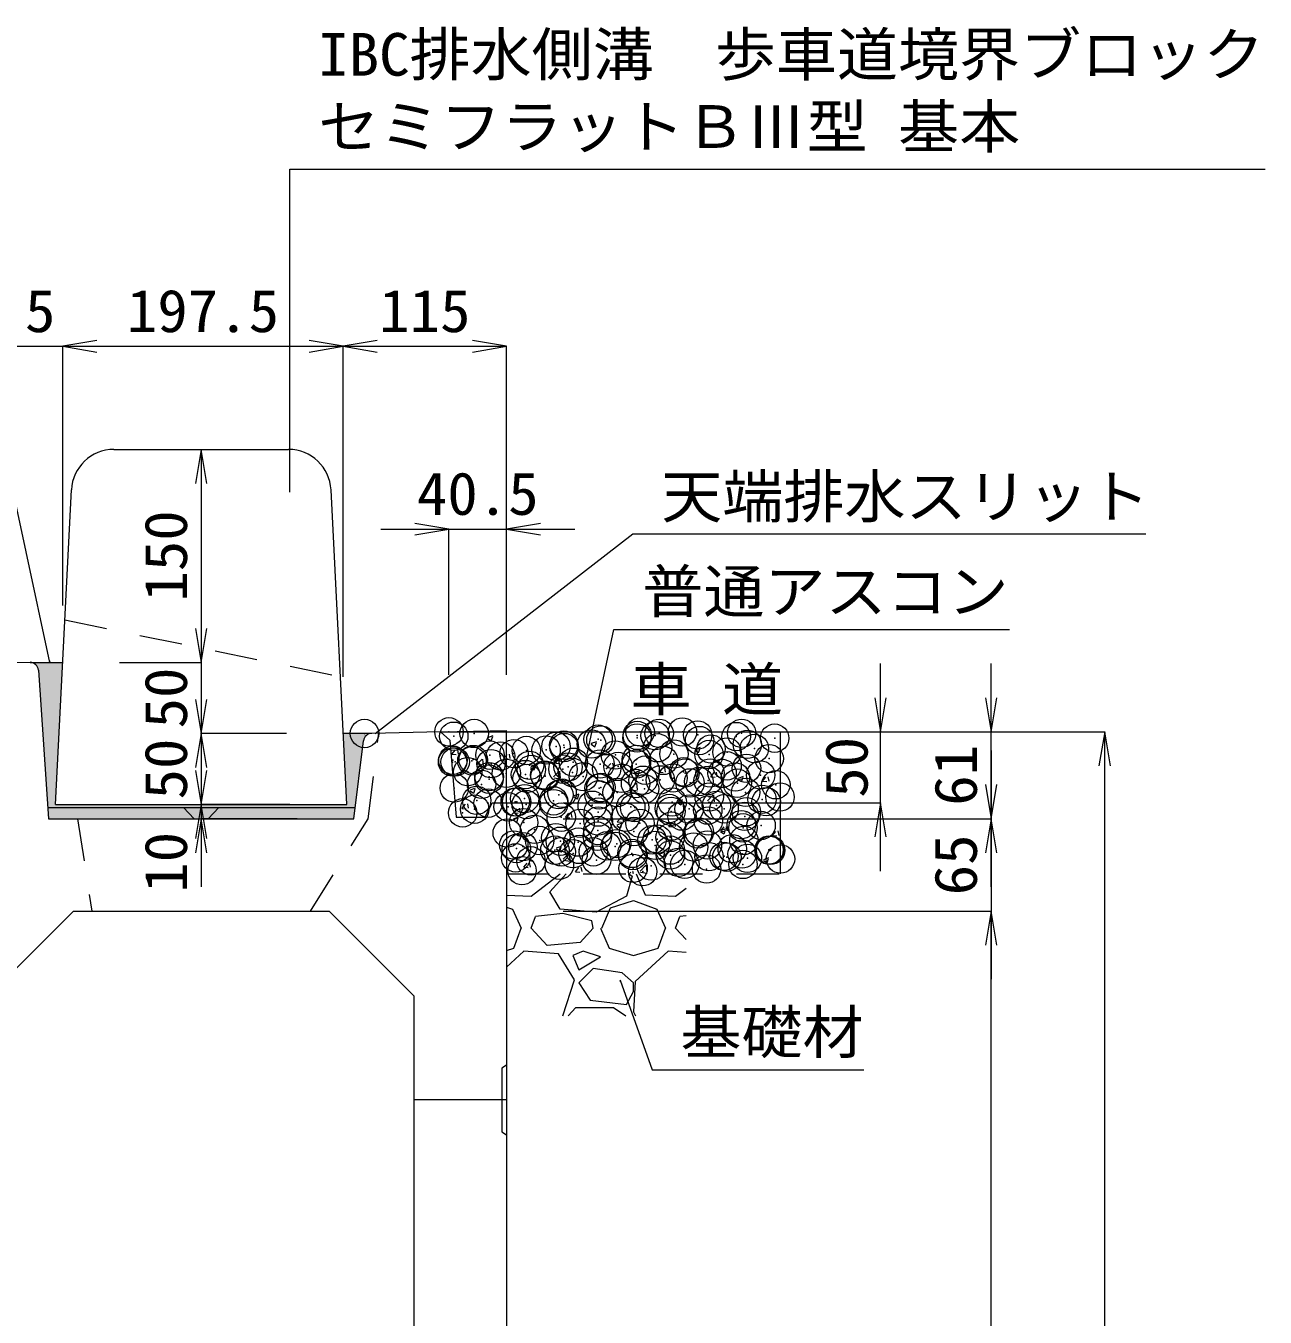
# Model space of a CAD drawing. Units: millimetres at full size. Extents: x 164402 to 209100, y 872507 to 885397.
# Drawn here: x 176153 to 177025, y 882536 to 883445 of the extents above; entities that cross this region are included whole.
import ezdxf
from ezdxf.enums import TextEntityAlignment as Align

# ---------------------------------------------------------------- set-up
doc = ezdxf.new("R2010")
doc.units = ezdxf.units.MM
doc.header["$LTSCALE"] = 40
doc.header["$PDMODE"] = 32
doc.header["$PDSIZE"] = 20
doc.linetypes.add('USER1', pattern=[1.35, 0.75, -0.6])
for name, color, linetype, lineweight in [('0_2', 7, 'Continuous', 13), ('ハッチング', 7, 'Continuous', 5), ('作業エリア', 11, 'Continuous', 13), ('寸法線', 7, 'Continuous', 13), ('排水孔', 7, 'USER1', 9), ('本体', 2, 'Continuous', 13), ('補助線', 8, 'Continuous', 13)]:
    doc.layers.add(name, color=color, linetype=linetype, lineweight=lineweight)
doc.styles.add('ＭＳ 明朝', font='')
doc.styles.get('ＭＳ 明朝').set_extended_font_data('MS Mincho')

# ---------------------------------------------------------------- blocks, each defined once
blk = doc.blocks.new('open_arrow')
at = {"color": 0, "linetype": 'Continuous', "lineweight": -2}
blk.add_lwpolyline([(7.5, 1.25), (0, 0), (7.5, -1.25)], dxfattribs=at)
blk = doc.blocks.new('filled_arrow')
at = {"color": 0, "linetype": 'Continuous', "lineweight": -2}
blk.add_solid([(7.5, 1.25), (0, 0), (7.5, -1.25)], dxfattribs=at)

msp = doc.modelspace()

# ---------------------------------------------------------------- hatches: boundary and pattern name
at = {"layer": 'ハッチング'}
msp.add_hatch(color=8, dxfattribs=at).paths.add_polyline_path([(176383.74, 882887.29), (176390.6, 882942.13, -0.37254), (176396.43, 882947.39), (176391.24, 882947.29), (176376.24, 882947.29), (176378.74, 882897.29), (176173.74, 882897.29), (176178.74, 882997.29), (176161.24, 882997.29), (176155.75, 882997.39, -0.38865), (176161.62, 882991.8), (176168.74, 882887.29)])

# ---------------------------------------------------------------- linework, layer by layer
at = {"layer": '0_2'}
for p, q in [((176155.75, 882997.39), (176161.24, 882997.29)), ((176161.24, 882997.29), (176178.74, 882997.29)), ((176391.24, 882947.29), (176376.24, 882947.29)), ((176396.43, 882947.39), (176391.24, 882947.29)), ((176444.74, 882948.36), (176450.75, 882948.48)), ((176450.74, 882948.48), (176720.74, 882948.48))]:
    msp.add_line(p, q, dxfattribs=at)
at = {"layer": '0_2', "linetype": 'USER1', "lineweight": 5}
for p, q in [((176491.24, 882898.48), (176684.24, 882898.48)), ((176491.24, 882848.48), (176684.24, 882848.48))]:
    msp.add_line(p, q, dxfattribs=at)
at = {"layer": 'ハッチング'}
for p, q in [((176478.18, 882944.44), (176481.74, 882945.8)), ((176480.49, 882942.06), (176481.52, 882945.13)), ((176682.01, 882948.48), (176684.24, 882948.13)), ((176452.84, 882932.82), (176455.29, 882935.73)), ((176457.49, 882932.83), (176456.9, 882936.02)), ((176477.89, 882943.79), (176480.42, 882942.09)), ((176550.9, 882939.72), (176553.42, 882938.02)), ((176551.19, 882940.37), (176554.74, 882941.73)), ((176553.5, 882937.99), (176554.53, 882941.06)), ((176623.9, 882935.66), (176626.43, 882933.95)), ((176624.19, 882936.3), (176627.75, 882937.66)), ((176626.5, 882933.93), (176627.53, 882937)), ((176452.84, 882932.8), (176455.88, 882932.54)), ((176470.2, 882925.11), (176474.15, 882929.23)), ((176475.15, 882924.45), (176474.59, 882929.28)), ((176489.28, 882929.63), (176491.73, 882932.55)), ((176489.28, 882929.61), (176492.32, 882929.35)), ((176493.93, 882929.64), (176493.34, 882932.83)), ((176525.72, 882926.44), (176528.17, 882929.36)), ((176525.72, 882926.43), (176528.75, 882926.16)), ((176530.37, 882926.46), (176529.78, 882929.64)), ((176562.16, 882923.25), (176564.6, 882926.17)), ((176566.8, 882923.27), (176566.21, 882926.45)), ((176470.52, 882924.43), (176475.04, 882923.73)), ((176508.21, 882923.34), (176510.74, 882921.64)), ((176508.5, 882923.98), (176512.06, 882925.35)), ((176510.81, 882921.61), (176511.84, 882924.68)), ((176524.41, 882916.7), (176528.37, 882920.82)), ((176529.36, 882916.05), (176528.8, 882920.87)), ((176562.15, 882923.24), (176565.19, 882922.97)), ((176581.22, 882919.27), (176583.75, 882917.57)), ((176581.51, 882919.91), (176585.07, 882921.28)), ((176583.82, 882917.54), (176584.85, 882920.61)), ((176598.59, 882920.06), (176601.04, 882922.98)), ((176598.59, 882920.05), (176601.63, 882919.78)), ((176603.24, 882920.08), (176602.65, 882923.27)), ((176635.03, 882916.88), (176637.48, 882919.79)), ((176639.68, 882916.89), (176639.09, 882920.08)), ((176654.52, 882915.85), (176658.07, 882917.21)), ((176676.11, 882913.71), (176675.53, 882916.89)), ((176465.82, 882907.6), (176469.38, 882908.96)), ((176468.13, 882905.23), (176469.16, 882908.29)), ((176524.73, 882916.02), (176529.25, 882915.32)), ((176578.63, 882908.29), (176582.59, 882912.41)), ((176583.58, 882907.64), (176583.02, 882912.46)), ((176635.03, 882916.86), (176638.06, 882916.6)), ((176654.23, 882915.2), (176656.75, 882913.5)), ((176656.83, 882913.47), (176657.86, 882916.54)), ((176671.46, 882913.67), (176674.5, 882913.41)), ((176671.47, 882913.69), (176673.92, 882916.61)), ((176465.53, 882906.96), (176468.06, 882905.25)), ((176538.54, 882902.89), (176541.06, 882901.18)), ((176538.83, 882903.53), (176542.38, 882904.9)), ((176541.14, 882901.16), (176542.17, 882904.23)), ((176578.95, 882907.61), (176583.47, 882906.91)), ((176611.54, 882898.82), (176612.05, 882898.48)), ((176611.83, 882899.46), (176615.39, 882900.83)), ((176614.61, 882898.48), (176615.17, 882900.16)), ((176632.85, 882899.88), (176636.8, 882904)), ((176633.16, 882899.2), (176637.68, 882898.5)), ((176637.8, 882899.23), (176637.23, 882904.05)), ((176459.89, 882894.6), (176462.34, 882897.52)), ((176459.89, 882894.59), (176462.93, 882894.32)), ((176464.54, 882894.62), (176463.95, 882897.81)), ((176496.33, 882891.42), (176498.78, 882894.33)), ((176496.33, 882891.4), (176499.37, 882891.14)), ((176500.98, 882891.43), (176500.39, 882894.62)), ((176532.77, 882888.23), (176535.22, 882891.15)), ((176537.41, 882888.25), (176536.83, 882891.43)), ((176612.05, 882898.48), (176614.07, 882897.11)), ((176614.14, 882897.09), (176614.61, 882898.48)), ((176495.85, 882886.5), (176498.38, 882884.8)), ((176496.14, 882887.15), (176499.7, 882888.51)), ((176498.45, 882884.77), (176499.48, 882887.84)), ((176532.77, 882888.21), (176535.8, 882887.95)), ((176568.86, 882882.43), (176571.39, 882880.73)), ((176569.15, 882883.08), (176572.71, 882884.44)), ((176569.2, 882885.04), (176571.65, 882887.96)), ((176569.2, 882885.03), (176572.24, 882884.76)), ((176571.46, 882880.7), (176572.49, 882883.77)), ((176573.85, 882885.06), (176573.26, 882888.24)), ((176605.64, 882881.85), (176608.09, 882884.77)), ((176605.64, 882881.84), (176608.68, 882881.57)), ((176610.29, 882881.87), (176609.7, 882885.05)), ((176642.08, 882878.66), (176644.53, 882881.58)), ((176646.72, 882878.68), (176646.14, 882881.87)), ((176641.86, 882878.36), (176644.39, 882876.66)), ((176642.08, 882878.65), (176645.11, 882878.38)), ((176642.16, 882879.01), (176645.71, 882880.37)), ((176644.47, 882876.64), (176645.5, 882879.7)), ((176678.51, 882875.48), (176680.96, 882878.4)), ((176678.51, 882875.46), (176681.55, 882875.2)), ((176683.16, 882875.49), (176682.57, 882878.68)), ((176526.18, 882866.05), (176528.7, 882864.34)), ((176526.47, 882866.69), (176530.02, 882868.06)), ((176528.78, 882864.32), (176529.81, 882867.39)), ((176531.15, 882858.8), (176535.11, 882862.93)), ((176536.1, 882858.15), (176535.54, 882862.98)), ((176599.47, 882862.62), (176603.03, 882863.99)), ((176601.78, 882860.25), (176602.81, 882863.32)), ((176503.38, 882853.2), (176505.83, 882856.12)), ((176508.03, 882853.22), (176507.44, 882856.41)), ((176531.47, 882858.13), (176535.99, 882857.42)), ((176585.36, 882850.39), (176589.32, 882854.52)), ((176590.31, 882849.74), (176589.75, 882854.57)), ((176599.18, 882861.98), (176601.71, 882860.28)), ((176672.19, 882857.91), (176674.71, 882856.21)), ((176672.48, 882858.56), (176676.04, 882859.92)), ((176674.79, 882856.18), (176675.82, 882859.25)), ((176503.38, 882853.19), (176506.41, 882852.92)), ((176508.59, 882832.71), (176528.99, 882848.48)), ((176521.8, 882835.76), (176533.24, 882848.48)), ((176539.81, 882850), (176542.85, 882849.74)), ((176539.82, 882850.02), (176542.26, 882852.94)), ((176544.46, 882850.03), (176543.88, 882853.22)), ((176579.71, 882846.93), (176575.64, 882832.71)), ((176577.48, 882848.48), (176579.71, 882846.93)), ((176577.63, 882848.48), (176578.7, 882849.75)), ((176580.6, 882848.48), (176580.31, 882850.03)), ((176582.64, 882848.48), (176588.85, 882833.72)), ((176585.68, 882849.72), (176590.2, 882849.02)), ((176528.91, 882823.56), (176521.8, 882835.76)), ((176610.19, 882832.71), (176617.69, 882838.51)), ((176491.24, 882833.53), (176508.59, 882832.71)), ((176575.64, 882832.71), (176554.31, 882821.53)), ((176564.47, 882824.58), (176580.72, 882829.66)), ((176580.72, 882829.66), (176596.98, 882823.56)), ((176588.85, 882833.72), (176610.19, 882832.71)), ((176491.24, 882825.12), (176495.38, 882823.56)), ((176495.38, 882823.56), (176501.48, 882810.36)), ((176508.59, 882810.36), (176511.64, 882818.48)), ((176530.94, 882820.52), (176511.64, 882818.48)), ((176554.31, 882821.53), (176528.91, 882823.56)), ((176551.26, 882815.44), (176530.94, 882820.52)), ((176558.37, 882810.36), (176564.47, 882824.58)), ((176596.98, 882823.56), (176603.08, 882810.36)), ((176610.19, 882810.36), (176613.24, 882818.48)), ((176617.69, 882818.95), (176613.24, 882818.48)), ((176496.4, 882796.13), (176501.48, 882810.36)), ((176519.76, 882798.16), (176508.59, 882810.36)), ((176552.28, 882810.36), (176543.13, 882800.2)), ((176552.28, 882810.36), (176551.26, 882815.44)), ((176557.36, 882810.36), (176563.45, 882796.13)), ((176598, 882796.13), (176603.08, 882810.36)), ((176617.69, 882802.17), (176610.19, 882810.36)), ((176543.13, 882800.2), (176519.76, 882798.16)), ((176491.24, 882794.62), (176496.4, 882796.13)), ((176503.51, 882794.1), (176491.24, 882782.9)), ((176527.89, 882792.07), (176503.51, 882794.1)), ((176539.07, 882773.78), (176527.89, 882792.07)), ((176545.16, 882794.1), (176538.05, 882791.05)), ((176538.05, 882791.05), (176542.12, 882780.89)), ((176542.12, 882780.89), (176557.36, 882790.04)), ((176557.36, 882790.04), (176545.16, 882794.1)), ((176563.45, 882796.13), (176580.72, 882791.05)), ((176580.72, 882791.05), (176598, 882796.13)), ((176605.11, 882794.1), (176581.74, 882772.76)), ((176617.69, 882793.05), (176605.11, 882794.1)), ((176552.28, 882781.91), (176542.12, 882771.75)), ((176572.6, 882778.86), (176552.28, 882781.91)), ((176530.97, 882748.47), (176539.07, 882773.78)), ((176542.12, 882771.75), (176550.24, 882759.56)), ((176580.72, 882771.75), (176572.6, 882778.86)), ((176581.74, 882772.76), (176580.72, 882751.43)), ((176580.72, 882765.65), (176580.72, 882771.75)), ((176575.64, 882756.51), (176580.72, 882765.65)), ((176534.67, 882748.47), (176540.08, 882754.48)), ((176540.08, 882754.48), (176566.5, 882754.48)), ((176550.24, 882759.56), (176575.64, 882756.51)), ((176566.5, 882754.48), (176575.18, 882748.47)), ((176580.72, 882751.43), (176581.97, 882748.47))]:
    msp.add_line(p, q, dxfattribs=at)
for p in [(176454.1, 882945.38), (176468.45, 882947.32), (176555.74, 882943.31), (176583.17, 882944.15), (176583.35, 882945.93), (176585.37, 882948.4), (176595.89, 882945.82), (176598.73, 882947.42), (176615.13, 882948.36), (176625.85, 882946.28), (176652.96, 882945.13), (176656.79, 882947.41), (176680.08, 882943.98), (176505.23, 882935.3), (176519.13, 882935.72), (176526.12, 882938.22), (176531.61, 882939.1), (176531.85, 882937.39), (176551.09, 882939.92), (176557.69, 882942.68), (176597.54, 882937.24), (176627.17, 882942.33), (176635.2, 882936.41), (176646.56, 882934.22), (176660.86, 882939.66), (176665.8, 882936.75), (176453.24, 882927.19), (176453.48, 882928.47), (176455.09, 882927.29), (176466.87, 882928.05), (176467.81, 882928.96), (176479.57, 882932.04), (176480.36, 882926.05), (176487.05, 882931.49), (176496.49, 882933.14), (176538.29, 882927.07), (176557.08, 882925.77), (176567.92, 882932.16), (176582.52, 882925.79), (176582.74, 882929.02), (176601.76, 882928.32), (176609.12, 882932.83), (176633.84, 882932.54), (176676.19, 882929.63), (176463.96, 882920.37), (176479.04, 882916.9), (176491.07, 882919.22), (176504.61, 882918.38), (176507.48, 882924.9), (176508.66, 882921.99), (176518.19, 882918.08), (176518.48, 882917.36), (176530.99, 882922.19), (176534.6, 882923.75), (176537.72, 882919.89), (176545.31, 882916.93), (176561.72, 882922.61), (176569.8, 882924.11), (176588.84, 882921.46), (176615.95, 882920.32), (176616.94, 882919.46), (176634.59, 882919.5), (176643.07, 882919.17), (176646.57, 882924.55), (176652.44, 882916.71), (176660.25, 882922.75), (176670.19, 882918.03), (176454.44, 882908.92), (176473.68, 882911.46), (176478.95, 882915.13), (176505.77, 882915.68), (176556.46, 882908.86), (176557.69, 882909.29), (176572.43, 882915.78), (176582.12, 882912.11), (176587.32, 882914.38), (176588.4, 882908.28), (176599.55, 882914.64), (176608.5, 882915.92), (176620.48, 882912.51), (176626.66, 882913.49), (176633.2, 882914.18), (176653.78, 882912.35), (176680.9, 882911.2), (176470.26, 882900.22), (176478.33, 882898.22), (176497.37, 882899.08), (176498.44, 882899.12), (176503.99, 882901.47), (176524.36, 882899.85), (176524.49, 882897.93), (176528.06, 882904.21), (176530.38, 882905.28), (176556.44, 882904.08), (176569.16, 882905.75), (176607.89, 882899.01), (176633.97, 882902.59), (176659.63, 882905.84), (176671.16, 882900.9), (176674.1, 882899.32), (176683.87, 882902.58), (176460.32, 882891.42), (176468.81, 882894.04), (176492.4, 882895.64), (176505.12, 882897.32), (176551.61, 882896.79), (176555.84, 882891.95), (176578.73, 882895.64), (176581.5, 882895.2), (176605.85, 882894.49), (176607.12, 882892.47), (176614.84, 882889.15), (176619.83, 882894.14), (176632.96, 882893.35), (176639.07, 882896.68), (176644.47, 882894.24), (176659.01, 882888.93), (176660.08, 882892.2), (176503.37, 882884.56), (176510.99, 882879.82), (176529.76, 882888.37), (176543.08, 882884.04), (176555.79, 882885.71), (176575.03, 882888.25), (176585.22, 882884.07), (176607.27, 882882.1), (176633.35, 882885.67), (176656.64, 882883.08), (176657.79, 882880.87), (176670.51, 882882.54), (176491.75, 882877.28), (176514.6, 882871.97), (176525.97, 882873.9), (176529.14, 882871.46), (176541.72, 882870.83), (176555.22, 882875.04), (176555.59, 882878.98), (176580.88, 882878.29), (176593.75, 882872.43), (176597.39, 882872.91), (176606.47, 882874.11), (176625.71, 882876.64), (176627.02, 882878), (176658.39, 882872.02), (176496.34, 882868.81), (176498.19, 882866.3), (176502.76, 882867.65), (176525.31, 882865.15), (176529.71, 882864), (176538.14, 882862.74), (176542.43, 882865.68), (176552.43, 882864), (176561.67, 882868.21), (176567.77, 882867.83), (176568.84, 882869.68), (176579.55, 882862.86), (176595.95, 882868.54), (176606.65, 882865.19), (176606.67, 882861.71), (176623.07, 882867.39), (176632.73, 882868.76), (176650.19, 882866.24), (176657.15, 882862.5), (176676.04, 882865.31), (176676.39, 882865.04), (176677.31, 882865.1), (176497.63, 882859.78), (176508.51, 882857.66), (176528.52, 882854.55), (176554.61, 882858.13), (176580.26, 882861.38), (176580.39, 882852.4), (176593.11, 882854.07), (176612.35, 882856.61), (176616.79, 882855.14), (176633.78, 882860.57), (176644.43, 882860.83), (176646.42, 882860.22), (176657.77, 882855.1), (176660.9, 882859.42), (176684.16, 882858.91), (176502.14, 882850.74), (176587.17, 882850.05), (176632.11, 882851.85)]:
    msp.add_point(p, dxfattribs=at)
at = {"layer": '作業エリア'}
for p in [(176391.24, 882947.29), (176450.74, 882948.48)]:
    msp.add_point(p, dxfattribs=at)
at = {"layer": '寸法線'}
for p, q in [((176013.24, 883219.86), (176226.74, 883219.86)), ((176178.74, 883219.86), (176376.24, 883219.86)), ((176178.74, 883037.29), (176178.74, 883219.86)), ((176178.74, 883037.29), (176178.74, 883219.86)), ((176376.24, 883219.86), (176491.24, 883219.86)), ((176376.24, 882987.29), (176376.24, 883219.86)), ((176376.24, 882987.29), (176376.24, 883219.86)), ((176491.24, 882988.48), (176491.24, 883219.86)), ((176276.24, 883147.28), (176276.24, 882997.29)), ((176276.24, 883147.28), (176316.24, 883147.28)), ((176402.74, 883091.23), (176539.24, 883091.23)), ((176450.74, 882988.48), (176450.74, 883091.23)), ((176491.24, 882988.48), (176491.24, 883091.23)), ((176276.24, 883045.29), (176276.24, 882899.29)), ((176218.74, 882997.29), (176276.24, 882997.29)), ((176218.74, 882997.29), (176276.24, 882997.29)), ((176276.24, 882995.29), (176276.24, 882849.29)), ((176754.65, 882850.48), (176754.65, 882996.48)), ((176832.45, 882839.29), (176832.45, 882996.48)), ((176336.24, 882947.29), (176276.24, 882947.29)), ((176336.24, 882947.29), (176276.24, 882947.29)), ((176276.24, 882945.29), (176276.24, 882839.29)), ((176490.74, 882948.48), (176754.65, 882948.48)), ((176490.74, 882948.48), (176832.45, 882948.48)), ((176490.75, 882948.48), (176912.45, 882948.48)), ((176912.45, 881847.29), (176912.45, 882948.48)), ((176832.45, 882935.29), (176832.45, 882774.29)), ((176338.74, 882897.29), (176276.24, 882897.29)), ((176338.74, 882897.29), (176276.24, 882897.29)), ((176531.24, 882898.48), (176754.65, 882898.48)), ((176343.74, 882887.29), (176276.24, 882887.29)), ((176531.24, 882887.29), (176832.45, 882887.29)), ((176531.24, 882887.29), (176832.45, 882887.29)), ((176531.24, 882822.29), (176832.45, 882822.29)), ((176531.24, 882822.29), (176832.45, 882822.29)), ((176832.45, 881922.29), (176832.45, 882822.29))]:
    msp.add_line(p, q, dxfattribs=at)
at = {"layer": '寸法線', "lineweight": 9}
for points in [[(176338.63, 883117.28), (176338.63, 883344.51), (177025.48, 883344.51)], [(176398.83, 882947.35), (176580.22, 883087.87), (176941.37, 883087.87)]]:
    msp.add_lwpolyline(points, dxfattribs=at)
at = {"layer": '寸法線'}
for points in [[(176169.75, 882997.34), (176136.37, 883153.14), (175944.77, 883153.14)], [(176546.29, 882924.97), (176566.82, 883020.48), (176845.5, 883020.48)], [(176571.17, 882773.73), (176593.71, 882710.57), (176742.96, 882710.57)]]:
    msp.add_lwpolyline(points, dxfattribs=at)
at = {"layer": '排水孔'}
for p, q in [((176393.74, 882887.29), (176401.27, 882947.49)), ((176263.74, 882895.29), (176271.24, 882887.29)), ((176281.24, 882887.29), (176288.74, 882895.29)), ((176189.24, 882887.29), (176199.24, 882822.29)), ((176353.24, 882822.29), (176393.74, 882887.29))]:
    msp.add_line(p, q, dxfattribs=at)
at = {"layer": '本体', "lineweight": 20}
for p, q in [((176214.78, 883147.28), (176337.71, 883147.28)), ((176173.74, 882897.29), (176184.82, 883118.78)), ((176378.74, 882897.29), (176367.67, 883118.78)), ((176173.74, 882897.29), (176378.74, 882897.29)), ((176491.24, 882898.48), (176491.24, 881857.29))]:
    msp.add_line(p, q, dxfattribs=at)
at = {"layer": '本体', "color": 7, "linetype": 'USER1', "lineweight": 9}
msp.add_line((176180.24, 883027.29), (176374.24, 882987.29), dxfattribs=at)
at = {"layer": '本体'}
for p, q in [((176107.74, 882998.36), (176155.75, 882997.39)), ((176161.62, 882991.8), (176168.74, 882887.29)), ((176444.74, 882948.36), (176396.43, 882947.39)), ((176444.74, 882948.36), (176451.24, 882942.5)), ((176383.74, 882887.29), (176390.6, 882942.13)), ((176451.24, 882942.5), (176455.74, 882888.48)), ((176476.24, 882888.48), (176481.24, 882898.48)), ((176481.24, 882898.48), (176491.24, 882898.48)), ((176168.74, 882887.29), (176383.74, 882887.29)), ((176455.74, 882888.48), (176476.24, 882888.48)), ((176126.24, 882762.29), (176186.24, 882822.29)), ((176186.24, 882822.29), (176366.24, 882822.29)), ((176366.24, 882822.29), (176426.24, 882762.29)), ((176426.24, 881992.81), (176426.24, 882762.29))]:
    msp.add_line(p, q, dxfattribs=at)
at = {"layer": '本体', "lineweight": 9}
for p, q in [((176168.2, 882895.29), (176384.74, 882895.29)), ((176491.24, 882713.79), (176488.04, 882711.79)), ((176488.04, 882711.79), (176488.04, 882666.79)), ((176488.04, 882666.79), (176491.24, 882664.79))]:
    msp.add_line(p, q, dxfattribs=at)
at = {"layer": '本体', "lineweight": 20}
for centre, start, end in [((176214.78, 883117.28), 90, 177.13789), ((176337.71, 883117.28), 2.8627, 90)]:
    msp.add_arc(centre, 30, start, end, dxfattribs=at)
at = {"layer": '本体'}
for centre, start, end in [((176155.63, 882991.4), 3.90049, 88.85424), ((176396.55, 882941.39), 91.14576, 172.87498)]:
    msp.add_arc(centre, 6, start, end, dxfattribs=at)
at = {"layer": '補助線'}
for p, q in [((176444.74, 882948.36), (176491.24, 882949.29)), ((176491.24, 882898.48), (176491.24, 882949.29)), ((176684.24, 882848.48), (176684.24, 882948.48)), ((176491.24, 882689.29), (176426.24, 882689.29))]:
    msp.add_line(p, q, dxfattribs=at)

# ---------------------------------------------------------------- block references
at = {"layer": '寸法線', "xscale": 3.2, "yscale": 3.2}
for p in [(176178.74, 883219.86), (176178.74, 883219.86), (176376.24, 883219.86), (176491.24, 883091.23)]:
    msp.add_blockref('open_arrow', p, dxfattribs=at)
at = {"layer": '寸法線'}
for p, xscale, yscale, rotation in [((176376.24, 883219.86), 3.2, 3.2, 180), ((176491.24, 883219.86), 3.2, 3.2, 180), ((176276.24, 883147.28), 3.2, 3.2, 270), ((176450.74, 883091.23), 3.2, 3.2, 180), ((176276.24, 882997.29), 3.2, 3.2, 90), ((176276.24, 882997.29), 3.2, 3.2, 90), ((176169.75, 882997.34), 0.16, 0.16, 102.1), ((176754.65, 882948.48), 3.2, 3.2, 90), ((176832.45, 882948.48), 3.2, 3.2, 90), ((176276.24, 882947.29), 3.2, 3.2, 90), ((176276.24, 882947.29), 3.2, 3.2, 270), ((176912.45, 882948.48), 3.2, 3.2, 270), ((176546.29, 882924.97), 0.16, 0.16, 77.9), ((176276.24, 882897.29), 3.2, 3.2, 90), ((176832.45, 882887.29), 3.2, 3.2, 90), ((176276.24, 882897.29), 3.2, 3.2, 270), ((176754.65, 882898.48), 3.2, 3.2, 270), ((176276.24, 882887.29), 3.2, 3.2, 270), ((176832.45, 882887.29), 3.2, 3.2, 270), ((176832.45, 882822.29), 3.2, 3.2, 270), ((176832.45, 882822.29), 3.2, 3.2, 270), ((176571.17, 882773.73), 0.16, 0.16, 289.6)]:
    msp.add_blockref('open_arrow', p, dxfattribs=dict(at, xscale=xscale, yscale=yscale, rotation=rotation))
at = {"layer": '寸法線', "lineweight": 9, "xscale": 0.133, "yscale": 0.133}
for p, rotation in [((176338.63, 883117.28), 90), ((176398.83, 882947.35), 37.8)]:
    msp.add_blockref('filled_arrow', p, dxfattribs=dict(at, rotation=rotation))

# ---------------------------------------------------------------- texts
at = {"layer": '0_2', "style": 'ＭＳ 明朝', "width": 1.05}
msp.add_text('車 道', height=30.02, dxfattribs=at).set_placement((176578.56, 882954.39), align=Align.BOTTOM_LEFT)
at = {"layer": '寸法線', "style": 'ＭＳ 明朝', "width": 1.05}
for s, p in [('IBC排水側溝\u3000歩車道境界ブロック', (176358.63, 883401.39)), ('セミフラットＢⅢ型 基本', (176358.63, 883350.54))]:
    msp.add_text(s, height=30.02, dxfattribs=at).set_placement(p, align=Align.BOTTOM_LEFT)
for s, p in [('117.5', (176119.99, 883244.86)), ('197.5', (176277.49, 883244.86)), ('115', (176433.74, 883244.86)), ('40.5', (176470.99, 883116.23))]:
    msp.add_text(s, height=30.02, dxfattribs=at).set_placement(p, align=Align.MIDDLE_CENTER)
for s, p in [('天端排水スリット', (176600.22, 883129.19)), ('普通アスコン', (176586.82, 883062.31)), ('基礎材', (176613.71, 882752.05))]:
    msp.add_text(s, height=30.02, dxfattribs=at).set_placement(p, align=Align.TOP_LEFT)
for s, p in [('150', (176251.24, 883072.28)), ('50', (176251.24, 882972.29)), ('50', (176251.24, 882922.29)), ('50', (176730.53, 882923.48)), ('61', (176807.45, 882917.88)), ('10', (176251.24, 882856.61)), ('65', (176807.45, 882854.79))]:
    msp.add_text(s, height=30.02, rotation=90, dxfattribs=at).set_placement(p, align=Align.MIDDLE_CENTER)

doc.saveas('drawing.dxf')
